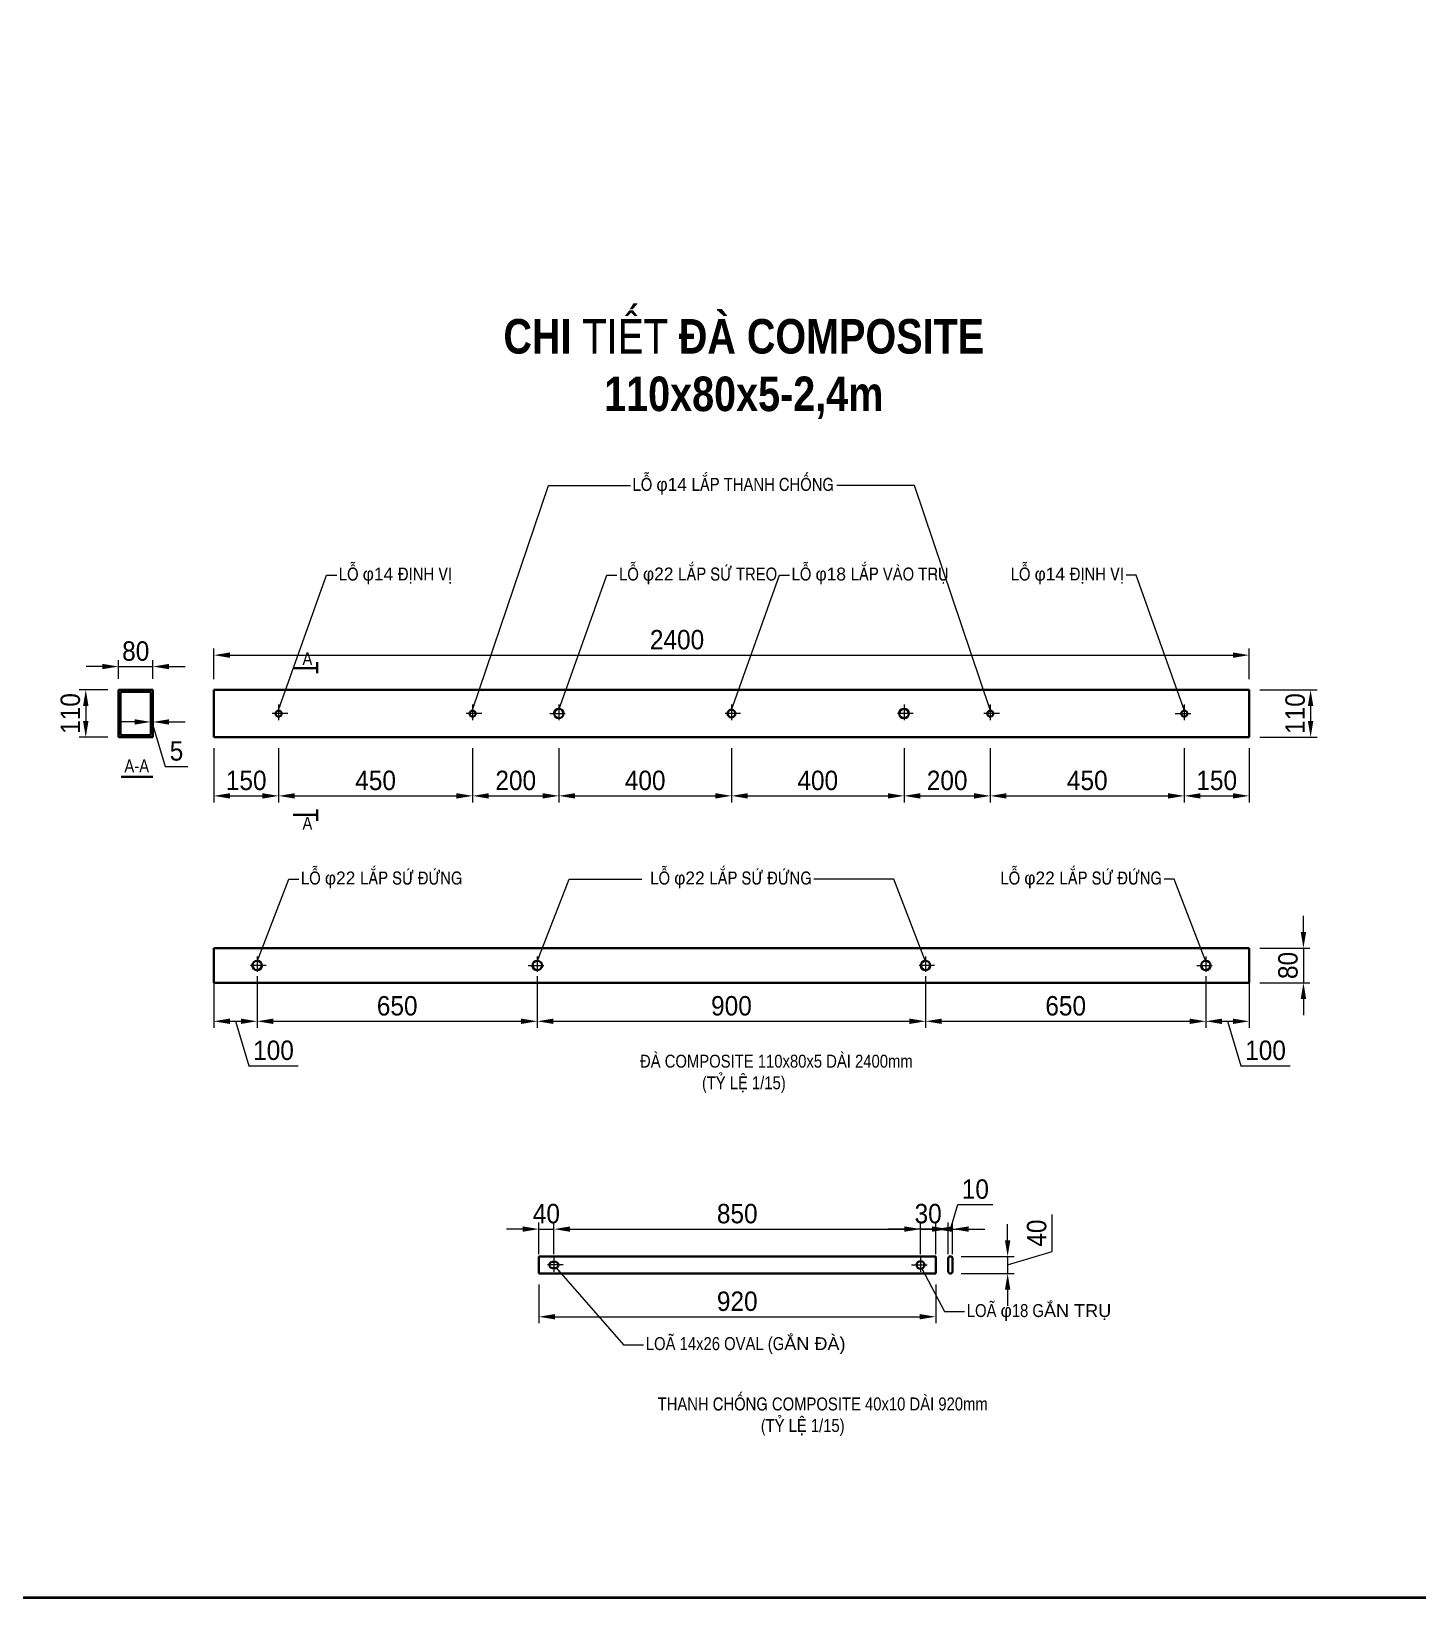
# Model space of a CAD drawing. Header units: millimetres. Extents: x 330554 to 656471, y 11007 to 130943.
# Drawn here: x 513939 to 520366, y 89055 to 96318 of the extents above; entities that cross this region are included whole.
import ezdxf

# ---------------------------------------------------------------- set-up
doc = ezdxf.new("R2010")
doc.units = ezdxf.units.MM
doc.header["$LTSCALE"] = 6
doc.linetypes.add('ACAD_ISO10W100', pattern=[18, 12, -3, 0, -3])
for name, color, linetype, lineweight in [('DIM', 4, 'Continuous', 13), ('Duongcoban', 4, 'Continuous', 30), ('Netcoban', 4, 'Continuous', 25), ('netlonkhungten', 32, 'Continuous', 35), ('Nettim', 1, 'ACAD_ISO10W100', 5)]:
    doc.layers.add(name, color=color, linetype=linetype, lineweight=lineweight)
doc.styles.get("Standard").update_dxf_attribs({"font": 'VHELVCN.TTF', "height": 120})
doc.styles.add('VNI-HELVE', font='VHELVEN.TTF', dxfattribs={"width": 0.9})
doc.dimstyles.new('D50', dxfattribs={"dimtxt": 60, "dimasz": 75, "dimexe": 30, "dimexo": 50, "dimgap": 25, "dimtad": 1, "dimdec": 0, "dimdsep": 46, "dimtxsty": 'VNI-HELVE', "dimcen": 0, "dimclrd": 256, "dimclre": 256, "dimclrt": 7, "dimadec": 0, "dimazin": 0, "dimtfac": 1, "dimtdec": 0, "dimtmove": 1, "dimatfit": 3, "dimfxl": 1, "dimtolj": 1, "dimtzin": 0, "dimlwd": -1, "dimlwe": -1, "dimarcsym": 0})
doc.dimstyles.new('ISO-30', dxfattribs={"dimtxt": 60, "dimasz": 20, "dimexe": 20, "dimexo": 20, "dimgap": 10, "dimtad": 1, "dimtoh": 1, "dimdec": 0, "dimrnd": 1, "dimtxsty": 'Standard', "dimcen": 25, "dimclrd": 7, "dimclre": 7, "dimadec": 0, "dimazin": 0, "dimtfac": 1, "dimtdec": 0, "dimtmove": 0, "dimatfit": 3, "dimfxl": 1, "dimlwd": 0, "dimlwe": 0, "dimarcsym": 0})

# ---------------------------------------------------------------- blocks, each defined once
blk = doc.blocks.new('*D67')
at = {"layer": 'Defpoints', "color": 0, "transparency": 16777216}
for p in [(519584.9, 92066.6), (519584.9, 91906.6), (519836.6, 91906.6)]:
    blk.add_point(p, dxfattribs=at)
at = {"layer": 'DIM', "transparency": 16777216}
for p, q in [((519836.6, 92141.6), (519836.6, 92216.6)), ((519634.9, 92066.6), (519866.6, 92066.6)), ((519836.6, 92066.6), (519836.6, 91906.6)), ((519634.9, 91906.6), (519866.6, 91906.6)), ((519836.6, 91831.6), (519836.6, 91756.6))]:
    blk.add_line(p, q, dxfattribs=at)
for points in [[(519824.1, 92141.6), (519849.1, 92141.6), (519836.6, 92066.6)], [(519824.1, 91831.6), (519849.1, 91831.6), (519836.6, 91906.6)]]:
    blk.add_solid(points, dxfattribs=at)
at = {"layer": 'DIM', "color": 7, "transparency": 16777216, "insert": (519765.3, 91986.6), "char_height": 90, "attachment_point": 5, "rotation": 90, "style": 'VNI-HELVE'}
blk.add_mtext('\\A1;80', dxfattribs=at)
blk = doc.blocks.new('*D68')
at = {"layer": 'Defpoints', "color": 0, "transparency": 16777216}
for p in [(519584.9, 93264.7), (519584.9, 93044.7), (519869.8, 93044.7)]:
    blk.add_point(p, dxfattribs=at)
at = {"layer": 'DIM', "transparency": 16777216}
for p, q in [((519634.9, 93264.7), (519899.8, 93264.7)), ((519869.8, 93189.7), (519869.8, 93119.7)), ((519634.9, 93044.7), (519899.8, 93044.7))]:
    blk.add_line(p, q, dxfattribs=at)
for points in [[(519857.3, 93189.7), (519882.3, 93189.7), (519869.8, 93264.7)], [(519857.3, 93119.7), (519882.3, 93119.7), (519869.8, 93044.7)]]:
    blk.add_solid(points, dxfattribs=at)
at = {"layer": 'DIM', "color": 7, "transparency": 16777216, "insert": (519798.5, 93154.7), "char_height": 90, "attachment_point": 5, "rotation": 90, "style": 'VNI-HELVE'}
blk.add_mtext('\\A1;110', dxfattribs=at)
blk = doc.blocks.new('*D69')
at = {"layer": 'Defpoints', "color": 0, "transparency": 16777216}
for p in [(519384.1, 91986.6), (519584.9, 91986.6), (519584.9, 91727.8)]:
    blk.add_point(p, dxfattribs=at)
at = {"layer": 'DIM', "transparency": 16777216}
for p, q in [((519384.1, 91936.6), (519384.1, 91697.8)), ((519584.9, 91936.6), (519584.9, 91697.8)), ((519459.1, 91727.8), (519509.9, 91727.8)), ((519484.5, 91727.8), (519546.3, 91521.5)), ((519546.3, 91521.5), (519775.7, 91521.5))]:
    blk.add_line(p, q, dxfattribs=at)
for points in [[(519459.1, 91740.3), (519459.1, 91715.3), (519384.1, 91727.8)], [(519509.9, 91740.3), (519509.9, 91715.3), (519584.9, 91727.8)]]:
    blk.add_solid(points, dxfattribs=at)
at = {"layer": 'DIM', "color": 7, "transparency": 16777216, "insert": (519661, 91592.8), "char_height": 90, "attachment_point": 5, "style": 'VNI-HELVE'}
blk.add_mtext('\\A1;100', dxfattribs=at)
blk = doc.blocks.new('*D70')
at = {"layer": 'Defpoints', "color": 0, "transparency": 16777216}
for p in [(518084.9, 91986.6), (519384.1, 91986.6), (519384.1, 91727.8)]:
    blk.add_point(p, dxfattribs=at)
at = {"layer": 'DIM', "transparency": 16777216}
for p, q in [((518084.9, 91936.6), (518084.9, 91697.8)), ((519384.1, 91936.6), (519384.1, 91697.8)), ((518159.9, 91727.8), (519309.1, 91727.8))]:
    blk.add_line(p, q, dxfattribs=at)
for points in [[(518159.9, 91740.3), (518159.9, 91715.3), (518084.9, 91727.8)], [(519309.1, 91740.3), (519309.1, 91715.3), (519384.1, 91727.8)]]:
    blk.add_solid(points, dxfattribs=at)
at = {"layer": 'DIM', "color": 7, "transparency": 16777216, "insert": (518734.5, 91799.1), "char_height": 90, "attachment_point": 5, "style": 'VNI-HELVE'}
blk.add_mtext('\\A1;650', dxfattribs=at)
blk = doc.blocks.new('*D71')
at = {"layer": 'Defpoints', "color": 0, "transparency": 16777216}
for p in [(516284.9, 91986.6), (518084.9, 91986.6), (518084.9, 91727.8)]:
    blk.add_point(p, dxfattribs=at)
at = {"layer": 'DIM', "transparency": 16777216}
for p, q in [((516284.9, 91936.6), (516284.9, 91697.8)), ((518084.9, 91936.6), (518084.9, 91697.8)), ((516359.9, 91727.8), (518009.9, 91727.8))]:
    blk.add_line(p, q, dxfattribs=at)
for points in [[(516359.9, 91740.3), (516359.9, 91715.3), (516284.9, 91727.8)], [(518009.9, 91740.3), (518009.9, 91715.3), (518084.9, 91727.8)]]:
    blk.add_solid(points, dxfattribs=at)
at = {"layer": 'DIM', "color": 7, "transparency": 16777216, "insert": (517184.9, 91799.1), "char_height": 90, "attachment_point": 5, "style": 'VNI-HELVE'}
blk.add_mtext('\\A1;900', dxfattribs=at)
blk = doc.blocks.new('*D72')
at = {"layer": 'Defpoints', "color": 0, "transparency": 16777216}
for p in [(514985.7, 91986.6), (516284.9, 91986.6), (516284.9, 91727.8)]:
    blk.add_point(p, dxfattribs=at)
at = {"layer": 'DIM', "transparency": 16777216}
for p, q in [((514985.7, 91936.6), (514985.7, 91697.8)), ((516284.9, 91936.6), (516284.9, 91697.8)), ((515060.7, 91727.8), (516209.9, 91727.8))]:
    blk.add_line(p, q, dxfattribs=at)
for points in [[(515060.7, 91740.3), (515060.7, 91715.3), (514985.7, 91727.8)], [(516209.9, 91740.3), (516209.9, 91715.3), (516284.9, 91727.8)]]:
    blk.add_solid(points, dxfattribs=at)
at = {"layer": 'DIM', "color": 7, "transparency": 16777216, "insert": (515635.3, 91799.1), "char_height": 90, "attachment_point": 5, "style": 'VNI-HELVE'}
blk.add_mtext('\\A1;650', dxfattribs=at)
blk = doc.blocks.new('*D73')
at = {"layer": 'Defpoints', "color": 0, "transparency": 16777216}
for p in [(514784.9, 91986.6), (514985.7, 91986.6), (514985.7, 91727.8)]:
    blk.add_point(p, dxfattribs=at)
at = {"layer": 'DIM', "transparency": 16777216}
for p, q in [((514784.9, 91936.6), (514784.9, 91697.8)), ((514985.7, 91936.6), (514985.7, 91697.8)), ((514859.9, 91727.8), (514910.7, 91727.8)), ((514885.3, 91727.8), (514947.1, 91521.5)), ((514947.1, 91521.5), (515176.5, 91521.5))]:
    blk.add_line(p, q, dxfattribs=at)
for points in [[(514859.9, 91740.3), (514859.9, 91715.3), (514784.9, 91727.8)], [(514910.7, 91740.3), (514910.7, 91715.3), (514985.7, 91727.8)]]:
    blk.add_solid(points, dxfattribs=at)
at = {"layer": 'DIM', "color": 7, "transparency": 16777216, "insert": (515061.8, 91592.8), "char_height": 90, "attachment_point": 5, "style": 'VNI-HELVE'}
blk.add_mtext('\\A1;100', dxfattribs=at)
blk = doc.blocks.new('*D74')
at = {"layer": 'Defpoints', "color": 0, "transparency": 16777216}
for p in [(519284.1, 93044.7), (519584.9, 93044.7), (519584.9, 92773)]:
    blk.add_point(p, dxfattribs=at)
at = {"layer": 'DIM', "transparency": 16777216}
for p, q in [((519284.1, 92994.7), (519284.1, 92743)), ((519584.9, 92994.7), (519584.9, 92743)), ((519359.1, 92773), (519509.9, 92773))]:
    blk.add_line(p, q, dxfattribs=at)
for points in [[(519359.1, 92785.5), (519359.1, 92760.5), (519284.1, 92773)], [(519509.9, 92785.5), (519509.9, 92760.5), (519584.9, 92773)]]:
    blk.add_solid(points, dxfattribs=at)
at = {"layer": 'DIM', "color": 7, "transparency": 16777216, "insert": (519434.5, 92844.2), "char_height": 90, "attachment_point": 5, "style": 'VNI-HELVE'}
blk.add_mtext('\\A1;150', dxfattribs=at)
blk = doc.blocks.new('*D75')
at = {"layer": 'Defpoints', "color": 0, "transparency": 16777216}
for p in [(518384.9, 93044.7), (519284.1, 93044.7), (519284.1, 92773)]:
    blk.add_point(p, dxfattribs=at)
at = {"layer": 'DIM', "transparency": 16777216}
for p, q in [((518384.9, 92994.7), (518384.9, 92743)), ((519284.1, 92994.7), (519284.1, 92743)), ((518459.9, 92773), (519209.1, 92773))]:
    blk.add_line(p, q, dxfattribs=at)
for points in [[(518459.9, 92785.5), (518459.9, 92760.5), (518384.9, 92773)], [(519209.1, 92785.5), (519209.1, 92760.5), (519284.1, 92773)]]:
    blk.add_solid(points, dxfattribs=at)
at = {"layer": 'DIM', "color": 7, "transparency": 16777216, "insert": (518834.5, 92844.2), "char_height": 90, "attachment_point": 5, "style": 'VNI-HELVE'}
blk.add_mtext('\\A1;450', dxfattribs=at)
blk = doc.blocks.new('*D76')
at = {"layer": 'Defpoints', "color": 0, "transparency": 16777216}
for p in [(517984.9, 93044.7), (518384.9, 93044.7), (518384.9, 92773)]:
    blk.add_point(p, dxfattribs=at)
at = {"layer": 'DIM', "transparency": 16777216}
for p, q in [((517984.9, 92994.7), (517984.9, 92743)), ((518384.9, 92994.7), (518384.9, 92743)), ((518059.9, 92773), (518309.9, 92773))]:
    blk.add_line(p, q, dxfattribs=at)
for points in [[(518059.9, 92785.5), (518059.9, 92760.5), (517984.9, 92773)], [(518309.9, 92785.5), (518309.9, 92760.5), (518384.9, 92773)]]:
    blk.add_solid(points, dxfattribs=at)
at = {"layer": 'DIM', "color": 7, "transparency": 16777216, "insert": (518184.9, 92844.2), "char_height": 90, "attachment_point": 5, "style": 'VNI-HELVE'}
blk.add_mtext('\\A1;200', dxfattribs=at)
blk = doc.blocks.new('*D77')
at = {"layer": 'Defpoints', "color": 0, "transparency": 16777216}
for p in [(517184.9, 93044.7), (517984.9, 93044.7), (517984.9, 92773)]:
    blk.add_point(p, dxfattribs=at)
at = {"layer": 'DIM', "transparency": 16777216}
for p, q in [((517184.9, 92994.7), (517184.9, 92743)), ((517984.9, 92994.7), (517984.9, 92743)), ((517259.9, 92773), (517909.9, 92773))]:
    blk.add_line(p, q, dxfattribs=at)
for points in [[(517259.9, 92785.5), (517259.9, 92760.5), (517184.9, 92773)], [(517909.9, 92785.5), (517909.9, 92760.5), (517984.9, 92773)]]:
    blk.add_solid(points, dxfattribs=at)
at = {"layer": 'DIM', "color": 7, "transparency": 16777216, "insert": (517584.9, 92844.2), "char_height": 90, "attachment_point": 5, "style": 'VNI-HELVE'}
blk.add_mtext('\\A1;400', dxfattribs=at)
blk = doc.blocks.new('*D78')
at = {"layer": 'Defpoints', "color": 0, "transparency": 16777216}
for p in [(516384.9, 93044.7), (517184.9, 93044.7), (517184.9, 92773)]:
    blk.add_point(p, dxfattribs=at)
at = {"layer": 'DIM', "transparency": 16777216}
for p, q in [((516384.9, 92994.7), (516384.9, 92743)), ((517184.9, 92994.7), (517184.9, 92743)), ((516459.9, 92773), (517109.9, 92773))]:
    blk.add_line(p, q, dxfattribs=at)
for points in [[(516459.9, 92785.5), (516459.9, 92760.5), (516384.9, 92773)], [(517109.9, 92785.5), (517109.9, 92760.5), (517184.9, 92773)]]:
    blk.add_solid(points, dxfattribs=at)
at = {"layer": 'DIM', "color": 7, "transparency": 16777216, "insert": (516784.9, 92844.2), "char_height": 90, "attachment_point": 5, "style": 'VNI-HELVE'}
blk.add_mtext('\\A1;400', dxfattribs=at)
blk = doc.blocks.new('*D79')
at = {"layer": 'Defpoints', "color": 0, "transparency": 16777216}
for p in [(515984.9, 93044.7), (516384.9, 93044.7), (516384.9, 92773)]:
    blk.add_point(p, dxfattribs=at)
at = {"layer": 'DIM', "transparency": 16777216}
for p, q in [((515984.9, 92994.7), (515984.9, 92743)), ((516384.9, 92994.7), (516384.9, 92743)), ((516059.9, 92773), (516309.9, 92773))]:
    blk.add_line(p, q, dxfattribs=at)
for points in [[(516059.9, 92785.5), (516059.9, 92760.5), (515984.9, 92773)], [(516309.9, 92785.5), (516309.9, 92760.5), (516384.9, 92773)]]:
    blk.add_solid(points, dxfattribs=at)
at = {"layer": 'DIM', "color": 7, "transparency": 16777216, "insert": (516184.9, 92844.2), "char_height": 90, "attachment_point": 5, "style": 'VNI-HELVE'}
blk.add_mtext('\\A1;200', dxfattribs=at)
blk = doc.blocks.new('*D80')
at = {"layer": 'Defpoints', "color": 0, "transparency": 16777216}
for p in [(515085.7, 93044.7), (515984.9, 93044.7), (515984.9, 92773)]:
    blk.add_point(p, dxfattribs=at)
at = {"layer": 'DIM', "transparency": 16777216}
for p, q in [((515085.7, 92994.7), (515085.7, 92743)), ((515984.9, 92994.7), (515984.9, 92743)), ((515160.7, 92773), (515909.9, 92773))]:
    blk.add_line(p, q, dxfattribs=at)
for points in [[(515160.7, 92785.5), (515160.7, 92760.5), (515085.7, 92773)], [(515909.9, 92785.5), (515909.9, 92760.5), (515984.9, 92773)]]:
    blk.add_solid(points, dxfattribs=at)
at = {"layer": 'DIM', "color": 7, "transparency": 16777216, "insert": (515535.3, 92844.2), "char_height": 90, "attachment_point": 5, "style": 'VNI-HELVE'}
blk.add_mtext('\\A1;450', dxfattribs=at)
blk = doc.blocks.new('*D81')
at = {"layer": 'Defpoints', "color": 0, "transparency": 16777216}
for p in [(514784.9, 93044.7), (515085.7, 93044.7), (515085.7, 92773)]:
    blk.add_point(p, dxfattribs=at)
at = {"layer": 'DIM', "transparency": 16777216}
for p, q in [((514784.9, 92994.7), (514784.9, 92743)), ((515085.7, 92994.7), (515085.7, 92743)), ((514859.9, 92773), (515010.7, 92773))]:
    blk.add_line(p, q, dxfattribs=at)
for points in [[(514859.9, 92785.5), (514859.9, 92760.5), (514784.9, 92773)], [(515010.7, 92785.5), (515010.7, 92760.5), (515085.7, 92773)]]:
    blk.add_solid(points, dxfattribs=at)
at = {"layer": 'DIM', "color": 7, "transparency": 16777216, "insert": (514935.3, 92844.2), "char_height": 90, "attachment_point": 5, "style": 'VNI-HELVE'}
blk.add_mtext('\\A1;150', dxfattribs=at)
blk = doc.blocks.new('*D82')
at = {"layer": 'Defpoints', "color": 0, "transparency": 16777216}
for p in [(516291.8, 90557.8), (518131.8, 90557.8), (518131.8, 90357.8)]:
    blk.add_point(p, dxfattribs=at)
at = {"layer": 'DIM', "transparency": 16777216}
for p, q in [((516291.8, 90507.8), (516291.8, 90327.8)), ((518131.8, 90507.8), (518131.8, 90327.8)), ((516366.8, 90357.8), (518056.8, 90357.8))]:
    blk.add_line(p, q, dxfattribs=at)
for points in [[(516366.8, 90370.3), (516366.8, 90345.3), (516291.8, 90357.8)], [(518056.8, 90370.3), (518056.8, 90345.3), (518131.8, 90357.8)]]:
    blk.add_solid(points, dxfattribs=at)
at = {"layer": 'DIM', "color": 7, "transparency": 16777216, "insert": (517211.8, 90429.1), "char_height": 90, "attachment_point": 5, "style": 'VNI-HELVE'}
blk.add_mtext('\\A1;920', dxfattribs=at)
blk = doc.blocks.new('*D83')
at = {"layer": 'Defpoints', "color": 0, "transparency": 16777216}
for p in [(518199.9, 90637.8), (518199.9, 90557.8), (518465.3, 90557.8)]:
    blk.add_point(p, dxfattribs=at)
at = {"layer": 'DIM', "transparency": 16777216}
for p, q in [((518465.3, 90712.8), (518465.3, 90787.8)), ((518671.5, 90659.7), (518671.5, 90831.5)), ((518465.3, 90597.8), (518671.5, 90659.7)), ((518249.9, 90637.8), (518495.3, 90637.8)), ((518465.3, 90637.8), (518465.3, 90557.8)), ((518465.3, 90637.8), (518465.3, 90557.8)), ((518249.9, 90557.8), (518495.3, 90557.8)), ((518465.3, 90482.8), (518465.3, 90407.8))]:
    blk.add_line(p, q, dxfattribs=at)
for points in [[(518452.8, 90712.8), (518477.8, 90712.8), (518465.3, 90637.8)], [(518452.8, 90482.8), (518477.8, 90482.8), (518465.3, 90557.8)]]:
    blk.add_solid(points, dxfattribs=at)
at = {"layer": 'DIM', "color": 7, "transparency": 16777216, "insert": (518600.3, 90745.6), "char_height": 90, "attachment_point": 5, "rotation": 90, "style": 'VNI-HELVE'}
blk.add_mtext('\\A1;40', dxfattribs=at)
blk = doc.blocks.new('*D84')
at = {"layer": 'Defpoints', "color": 0, "transparency": 16777216}
for p in [(518209.9, 90764.2), (518189.9, 90597.8), (518209.9, 90597.8)]:
    blk.add_point(p, dxfattribs=at)
at = {"layer": 'DIM', "transparency": 16777216}
for p, q in [((518199.9, 90764.2), (518234, 90877.9)), ((518234, 90877.9), (518397.3, 90877.9)), ((518189.9, 90647.8), (518189.9, 90794.2)), ((518209.9, 90647.8), (518209.9, 90794.2)), ((518114.9, 90764.2), (518039.9, 90764.2)), ((518189.9, 90764.2), (518209.9, 90764.2)), ((518189.9, 90764.2), (518209.9, 90764.2)), ((518284.9, 90764.2), (518359.9, 90764.2))]:
    blk.add_line(p, q, dxfattribs=at)
for points in [[(518114.9, 90776.7), (518114.9, 90751.7), (518189.9, 90764.2)], [(518284.9, 90776.7), (518284.9, 90751.7), (518209.9, 90764.2)]]:
    blk.add_solid(points, dxfattribs=at)
at = {"layer": 'DIM', "color": 7, "transparency": 16777216, "insert": (518315.6, 90949.2), "char_height": 90, "attachment_point": 5, "style": 'VNI-HELVE'}
blk.add_mtext('\\A1;10', dxfattribs=at)
blk = doc.blocks.new('*D85')
at = {"layer": 'Defpoints', "color": 0, "transparency": 16777216}
for p in [(518131.8, 90764.2), (518061.7, 90597.8), (518131.8, 90597.8)]:
    blk.add_point(p, dxfattribs=at)
at = {"layer": 'DIM', "transparency": 16777216}
for p, q in [((518061.7, 90647.8), (518061.7, 90794.2)), ((518131.8, 90647.8), (518131.8, 90794.2)), ((517986.7, 90764.2), (517911.7, 90764.2)), ((518061.7, 90764.2), (518131.8, 90764.2)), ((518206.8, 90764.2), (518281.8, 90764.2))]:
    blk.add_line(p, q, dxfattribs=at)
for points in [[(517986.7, 90776.7), (517986.7, 90751.7), (518061.7, 90764.2)], [(518206.8, 90776.7), (518206.8, 90751.7), (518131.8, 90764.2)]]:
    blk.add_solid(points, dxfattribs=at)
at = {"layer": 'DIM', "color": 7, "transparency": 16777216, "insert": (518096.8, 90835.4), "char_height": 90, "attachment_point": 5, "style": 'VNI-HELVE'}
blk.add_mtext('\\A1;30', dxfattribs=at)
blk = doc.blocks.new('*D86')
at = {"layer": 'Defpoints', "color": 0, "transparency": 16777216}
for p in [(518061.7, 90764.2), (516362, 90597.8), (518061.7, 90597.8)]:
    blk.add_point(p, dxfattribs=at)
at = {"layer": 'DIM', "transparency": 16777216}
for p, q in [((516362, 90647.8), (516362, 90794.2)), ((518061.7, 90647.8), (518061.7, 90794.2)), ((516437, 90764.2), (517986.7, 90764.2))]:
    blk.add_line(p, q, dxfattribs=at)
for points in [[(516437, 90776.7), (516437, 90751.7), (516362, 90764.2)], [(517986.7, 90776.7), (517986.7, 90751.7), (518061.7, 90764.2)]]:
    blk.add_solid(points, dxfattribs=at)
at = {"layer": 'DIM', "color": 7, "transparency": 16777216, "insert": (517211.8, 90835.4), "char_height": 90, "attachment_point": 5, "style": 'VNI-HELVE'}
blk.add_mtext('\\A1;850', dxfattribs=at)
blk = doc.blocks.new('*D87')
at = {"layer": 'Defpoints', "color": 0, "transparency": 16777216}
for p in [(516362, 90764.2), (516291.8, 90597.8), (516362, 90597.8)]:
    blk.add_point(p, dxfattribs=at)
at = {"layer": 'DIM', "transparency": 16777216}
for p, q in [((516291.8, 90647.8), (516291.8, 90794.2)), ((516362, 90647.8), (516362, 90794.2)), ((516216.8, 90764.2), (516141.8, 90764.2)), ((516291.8, 90764.2), (516362, 90764.2)), ((516437, 90764.2), (516512, 90764.2))]:
    blk.add_line(p, q, dxfattribs=at)
for points in [[(516216.8, 90776.7), (516216.8, 90751.7), (516291.8, 90764.2)], [(516437, 90776.7), (516437, 90751.7), (516362, 90764.2)]]:
    blk.add_solid(points, dxfattribs=at)
at = {"layer": 'DIM', "color": 7, "transparency": 16777216, "insert": (516326.9, 90835.4), "char_height": 90, "attachment_point": 5, "style": 'VNI-HELVE'}
blk.add_mtext('\\A1;40', dxfattribs=at)
blk = doc.blocks.new('*D88')
at = {"layer": 'Defpoints', "color": 0, "transparency": 16777216}
for p in [(519584.9, 93425.6), (514784.9, 93264.7), (519584.9, 93264.7)]:
    blk.add_point(p, dxfattribs=at)
at = {"layer": 'DIM', "transparency": 16777216}
for p, q in [((514784.9, 93314.7), (514784.9, 93455.6)), ((514859.9, 93425.6), (519509.9, 93425.6)), ((519584.9, 93314.7), (519584.9, 93455.6))]:
    blk.add_line(p, q, dxfattribs=at)
for points in [[(514859.9, 93438.1), (514859.9, 93413.1), (514784.9, 93425.6)], [(519509.9, 93438.1), (519509.9, 93413.1), (519584.9, 93425.6)]]:
    blk.add_solid(points, dxfattribs=at)
at = {"layer": 'DIM', "color": 7, "transparency": 16777216, "insert": (516932.6, 93496.8), "char_height": 90, "attachment_point": 5, "style": 'VNI-HELVE'}
blk.add_mtext('\\A1;2400', dxfattribs=at)
blk = doc.blocks.new('*D89')
at = {"layer": 'Defpoints', "color": 0, "transparency": 16777216}
for p in [(514343.1, 93265), (514191.6, 93045), (514343.1, 93045)]:
    blk.add_point(p, dxfattribs=at)
at = {"layer": 'DIM', "transparency": 16777216}
for p, q in [((514293.1, 93265), (514161.6, 93265)), ((514191.6, 93190), (514191.6, 93120)), ((514293.1, 93045), (514161.6, 93045))]:
    blk.add_line(p, q, dxfattribs=at)
for points in [[(514179.1, 93190), (514204.1, 93190), (514191.6, 93265)], [(514179.1, 93120), (514204.1, 93120), (514191.6, 93045)]]:
    blk.add_solid(points, dxfattribs=at)
at = {"layer": 'DIM', "color": 7, "transparency": 16777216, "insert": (514120.3, 93155), "char_height": 90, "attachment_point": 5, "rotation": 90, "style": 'VNI-HELVE'}
blk.add_mtext('\\A1;110', dxfattribs=at)
blk = doc.blocks.new('*D90')
at = {"layer": 'Defpoints', "color": 0, "transparency": 16777216}
for p in [(514503.1, 93372.7), (514343.1, 93265), (514503.1, 93265)]:
    blk.add_point(p, dxfattribs=at)
at = {"layer": 'DIM', "transparency": 16777216}
for p, q in [((514343.1, 93315), (514343.1, 93402.7)), ((514503.1, 93315), (514503.1, 93402.7)), ((514268.1, 93372.7), (514193.1, 93372.7)), ((514343.1, 93372.7), (514503.1, 93372.7)), ((514578.1, 93372.7), (514653.1, 93372.7))]:
    blk.add_line(p, q, dxfattribs=at)
for points in [[(514268.1, 93385.2), (514268.1, 93360.2), (514343.1, 93372.7)], [(514578.1, 93385.2), (514578.1, 93360.2), (514503.1, 93372.7)]]:
    blk.add_solid(points, dxfattribs=at)
at = {"layer": 'DIM', "color": 7, "transparency": 16777216, "insert": (514423.1, 93444), "char_height": 90, "attachment_point": 5, "style": 'VNI-HELVE'}
blk.add_mtext('\\A1;80', dxfattribs=at)
blk = doc.blocks.new('*D91')
at = {"layer": 'Defpoints', "color": 0, "transparency": 16777216}
for p in [(514493.1, 93155), (514503.1, 93155), (514503.1, 93115.9)]:
    blk.add_point(p, dxfattribs=at)
at = {"layer": 'DIM', "transparency": 16777216}
for p, q in [((514418.1, 93115.9), (514343.1, 93115.9)), ((514493.1, 93115.9), (514503.1, 93115.9)), ((514493.1, 93115.9), (514503.1, 93115.9)), ((514498.1, 93115.9), (514560, 92909.7)), ((514578.1, 93115.9), (514653.1, 93115.9)), ((514493.1, 93105), (514493.1, 93085.9)), ((514503.1, 93105), (514503.1, 93085.9)), ((514560, 92909.7), (514664.4, 92909.7))]:
    blk.add_line(p, q, dxfattribs=at)
for points in [[(514418.1, 93128.4), (514418.1, 93103.4), (514493.1, 93115.9)], [(514578.1, 93128.4), (514578.1, 93103.4), (514503.1, 93115.9)]]:
    blk.add_solid(points, dxfattribs=at)
at = {"layer": 'DIM', "color": 7, "transparency": 16777216, "insert": (514612.2, 92980.9), "char_height": 90, "attachment_point": 5, "style": 'VNI-HELVE'}
blk.add_mtext('\\A1;5', dxfattribs=at)

msp = doc.modelspace()

# ---------------------------------------------------------------- hatches: boundary and pattern name
at = {"layer": 'Duongcoban'}
h = msp.add_hatch(color=6, dxfattribs=at)
h.paths.add_polyline_path([(514503.126, 93264.999), (514343.126, 93264.999), (514343.126, 93044.999), (514503.126, 93044.999)])
h.paths.add_polyline_path([(514353.126, 93255.049), (514493.126, 93255.049), (514493.126, 93055.049), (514353.126, 93055.049)], flags=16)

# ---------------------------------------------------------------- linework, layer by layer
for p, q in [((515153.305, 93365.877), (515264.875, 93365.877)), ((515264.875, 93342.153), (515264.875, 93393.466)), ((514355.586, 92861.78), (514502.094, 92861.78)), ((515153.305, 92685.485), (515264.875, 92685.485)), ((515264.875, 92709.209), (515264.875, 92657.896)), ((516355.011, 90611.782), (516369.011, 90611.782)), ((516355.011, 90583.782), (516369.011, 90583.782))]:
    msp.add_line(p, q, dxfattribs=at)
at = {"layer": 'Duongcoban', "color": 6}
for p, q in [((514503.126, 93264.999), (514343.126, 93264.999)), ((514343.126, 93264.999), (514343.126, 93044.999)), ((514503.126, 93044.999), (514503.126, 93264.999)), ((514784.861, 93044.661), (514784.861, 93264.661)), ((514784.861, 93264.661), (519584.861, 93264.661)), ((519584.861, 93264.661), (519584.861, 93044.661)), ((514353.126, 93055.049), (514353.126, 93255.049)), ((514353.126, 93255.049), (514493.126, 93255.049)), ((514493.126, 93255.049), (514493.126, 93055.049)), ((514343.126, 93044.999), (514503.126, 93044.999)), ((514493.126, 93055.049), (514353.126, 93055.049)), ((519584.861, 93044.661), (514784.861, 93044.661)), ((514784.861, 91906.59), (514784.861, 92066.59)), ((514784.861, 92066.59), (519584.861, 92066.59)), ((519584.861, 92066.59), (519584.861, 91906.59)), ((519584.861, 91906.59), (514784.861, 91906.59)), ((516291.848, 90557.782), (516291.848, 90637.782)), ((516291.848, 90637.782), (518131.848, 90637.782)), ((518131.848, 90637.782), (518131.848, 90557.782)), ((518189.891, 90627.782), (518189.891, 90567.782)), ((518209.891, 90567.782), (518209.891, 90627.782)), ((518131.848, 90557.782), (516291.848, 90557.782))]:
    msp.add_line(p, q, dxfattribs=at)
at = {"layer": 'Duongcoban'}
for centre, radius in [((515085.658, 93154.661), 14), ((515984.861, 93154.661), 14), ((516384.861, 93154.661), 22), ((517184.861, 93154.661), 18), ((517984.861, 93154.661), 22), ((518384.861, 93154.661), 14), ((519284.064, 93154.661), 14), ((514985.658, 91986.59), 22), ((516284.861, 91986.59), 22), ((518084.861, 91986.59), 22), ((519384.064, 91986.59), 22), ((518061.686, 90597.782), 18)]:
    msp.add_circle(centre, radius, dxfattribs=at)
for centre, start, end in [((516355.011, 90597.782), 90, 270), ((516369.011, 90597.782), 270, 90)]:
    msp.add_arc(centre, 14, start, end, dxfattribs=at)
at = {"layer": 'Duongcoban', "color": 6}
for centre, start, end in [((518199.891, 90627.782), 0, 180), ((518199.891, 90567.782), 180, 0)]:
    msp.add_arc(centre, 10, start, end, dxfattribs=at)
at = {"layer": 'netlonkhungten'}
msp.add_lwpolyline([(508157.931, 103986.677), (528770.463, 103986.677), (528770.463, 89055.161), (508157.931, 89055.161)], close=True, dxfattribs=at)
at = {"layer": 'Nettim'}
for p, q in [((515085.658, 93196.804), (515085.658, 93112.518)), ((515984.861, 93196.804), (515984.861, 93112.518)), ((516384.861, 93196.804), (516384.861, 93112.518)), ((517184.861, 93196.804), (517184.861, 93112.518)), ((517984.861, 93196.804), (517984.861, 93112.518)), ((518384.861, 93196.804), (518384.861, 93112.518)), ((519284.064, 93196.804), (519284.064, 93112.518)), ((515127.801, 93154.661), (515043.515, 93154.661)), ((516027.004, 93154.661), (515942.718, 93154.661)), ((516342.718, 93154.661), (516427.004, 93154.661)), ((517227.004, 93154.661), (517142.718, 93154.661)), ((518027.004, 93154.661), (517942.718, 93154.661)), ((518427.004, 93154.661), (518342.718, 93154.661)), ((519241.921, 93154.661), (519326.207, 93154.661)), ((514985.658, 92028.733), (514985.658, 91944.447)), ((516284.861, 92028.733), (516284.861, 91944.447)), ((518084.861, 92028.733), (518084.861, 91944.447)), ((519384.064, 92028.733), (519384.064, 91944.447)), ((515027.801, 91986.59), (514943.515, 91986.59)), ((516242.718, 91986.59), (516327.004, 91986.59)), ((518127.004, 91986.59), (518042.718, 91986.59)), ((519341.921, 91986.59), (519426.207, 91986.59)), ((516404.154, 90597.782), (516319.868, 90597.782)), ((516362.011, 90637.782), (516362.011, 90557.782)), ((518019.543, 90597.782), (518103.829, 90597.782)), ((518061.686, 90637.782), (518061.686, 90557.782))]:
    msp.add_line(p, q, dxfattribs=at)

# ---------------------------------------------------------------- texts
at = {"layer": 'Netcoban', "insert": (517242.008, 94752.563), "char_height": 160, "width": 3284.65373, "attachment_point": 5}
msp.add_mtext('{\\fVNI-Helve-Condense|b1|i0|c0|p2;CHI TIEÁT ÑAØ COMPOSITE 110x80x5-2,4m}', dxfattribs=at)
at = {"layer": 'Netcoban', "char_height": 60}
for s, insert, attachment_point in [('LOÃ {\\fSymbol|b0|i0|c2|p16;\\C7;f14 }LAÉP THANH CHOÁNG', (516726.539, 94247.427), 1), ('LOÃ {\\fSymbol|b0|i0|c2|p16;\\C7;f14 }ÑÒNH VÒ', (515364.868, 93831.707), 1), ('LOÃ {\\fSymbol|b0|i0|c2|p16;\\C7;f22 }LAÉP SÖÙ TREO', (516664.071, 93831.707), 1), ('LOÃ {\\fSymbol|b0|i0|c2|p16;\\C7;f18 }LAÉP VAØO TRUÏ', (517464.071, 93831.707), 1), ('LOÃ {\\fSymbol|b0|i0|c2|p16;\\C7;f14 }ÑÒNH VÒ', (519004.854, 93831.707), 3), ('A', (515196.215, 93439.274), 1), ('A-A', (514370.609, 92941.837), 1), ('A', (515196.215, 92675.559), 1), ('LOÃ {\\fSymbol|b0|i0|c2|p16;\\C7;f22 }LAÉP SÖÙ ÑÖÙNG', (515189.292, 92422.142), 1), ('LOÃ {\\fSymbol|b0|i0|c2|p16;\\C7;f22 }LAÉP SÖÙ ÑÖÙNG', (517557.297, 92422.142), 3), ('LOÃ {\\fSymbol|b0|i0|c2|p16;\\C7;f22 }LAÉP SÖÙ ÑÖÙNG', (519180.43, 92422.142), 3), ('ÑAØ COMPOSITE 110x80x5 DAØI 2400mm\\P               (TYÛ LEÄ 1/15)', (516760.949, 91572.81), 1), ('LOÃ {\\fSymbol|b0|i0|c2|p16;\\C7;f\\fVNI-Helve-Condense|b0|i0|c0|p0;\\C4;18 G\\fArial|b0|i0|c0|p32;ẮN TRỤ}', (518275.912, 90416.418), 1), ('LOÃ 14x26 OVAL (G{\\fArial|b0|i0|c0|p32;ẮN \\fArial|b0|i0|c238|p32;Đ\\fArial|b0|i0|c0|p32;À)}', (516787.868, 90263.111), 1), ('THANH CHOÁNG COMPOSITE 40x10 DAØI 920mm\\P                         (TYÛ LEÄ 1/15)', (516842.723, 89983.467), 1)]:
    msp.add_mtext(s, dxfattribs=dict(at, insert=insert, attachment_point=attachment_point))

# ---------------------------------------------------------------- dimensions: what is measured, and where the dimension line sits
at = {"layer": 'DIM'}
for base, p1, p2, text, picture, middle in [((519584.861, 93425.568), (514784.861, 93264.661), (519584.861, 93264.661), '2400', '*D88', (516932.619, 93425.568)), ((514503.126, 93372.73), (514343.126, 93264.999), (514503.126, 93264.999), '80', '*D90', (514423.126, 93372.73)), ((516362.011, 90764.182), (516291.848, 90597.782), (516362.011, 90597.782), '40', '*D87', (516326.93, 90764.182)), ((518131.848, 90764.182), (518061.686, 90597.782), (518131.848, 90597.782), '30', '*D85', (518096.767, 90764.182))]:
    dim = msp.add_linear_dim(base=base, p1=p1, p2=p2, text=text, dimstyle='D50', override={"dimtxt": 90}, dxfattribs=at)
    dim.commit()
    dim.dimension.update_dxf_attribs({"geometry": picture, "text_midpoint": middle, "dimtype": 160})
for base, p1, p2, text, picture, middle in [((514191.567, 93044.999), (514343.126, 93264.999), (514343.126, 93044.999), '110', '*D89', (514191.567, 93154.999)), ((519869.758, 93044.661), (519584.861, 93264.661), (519584.861, 93044.661), '110', '*D68', (519869.758, 93154.661)), ((519836.603, 91906.59), (519584.861, 92066.59), (519584.861, 91906.59), '80', '*D67', (519836.603, 91986.59))]:
    dim = msp.add_linear_dim(base=base, p1=p1, p2=p2, angle=90, text=text, dimstyle='D50', override={"dimtxt": 90}, dxfattribs=at)
    dim.commit()
    dim.dimension.update_dxf_attribs({"geometry": picture, "text_midpoint": middle, "dimtype": 160})
for base, p1, p2, text, picture, middle in [((514503.126, 93115.948), (514493.126, 93155.049), (514503.126, 93155.049), '5', '*D91', (514585.004, 92980.941)), ((515085.658, 92772.967), (514784.861, 93044.661), (515085.658, 93044.661), '150', '*D81', (514935.259, 92844.22)), ((515984.861, 92772.967), (515085.658, 93044.661), (515984.861, 93044.661), '450', '*D80', (515535.259, 92844.22)), ((516384.861, 92772.967), (515984.861, 93044.661), (516384.861, 93044.661), '200', '*D79', (516184.861, 92844.22)), ((517184.861, 92772.967), (516384.861, 93044.661), (517184.861, 93044.661), '400', '*D78', (516784.861, 92844.22)), ((517984.861, 92772.967), (517184.861, 93044.661), (517984.861, 93044.661), '400', '*D77', (517584.861, 92844.22)), ((518384.861, 92772.967), (517984.861, 93044.661), (518384.861, 93044.661), '200', '*D76', (518184.861, 92844.22)), ((519284.064, 92772.967), (518384.861, 93044.661), (519284.064, 93044.661), '450', '*D75', (518834.462, 92844.22)), ((519584.861, 92772.967), (519284.064, 93044.661), (519584.861, 93044.661), '150', '*D74', (519434.462, 92844.22)), ((514985.658, 91727.807), (514784.861, 91986.59), (514985.658, 91986.59), '100', '*D73', (514972.138, 91592.8)), ((516284.861, 91727.807), (514985.658, 91986.59), (516284.861, 91986.59), '650', '*D72', (515635.259, 91799.061)), ((518084.861, 91727.807), (516284.861, 91986.59), (518084.861, 91986.59), '900', '*D71', (517184.861, 91799.061)), ((519384.064, 91727.807), (518084.861, 91986.59), (519384.064, 91986.59), '650', '*D70', (518734.462, 91799.061)), ((519584.861, 91727.807), (519384.064, 91986.59), (519584.861, 91986.59), '100', '*D69', (519571.34, 91592.8)), ((518209.891, 90764.182), (518189.891, 90597.782), (518209.891, 90597.782), '10', '*D84', (518259.017, 90949.189)), ((518061.686, 90764.182), (516362.011, 90597.782), (518061.686, 90597.782), '850', '*D86', (517211.848, 90835.435)), ((518131.848, 90357.833), (516291.848, 90557.782), (518131.848, 90557.782), '920', '*D82', (517211.848, 90429.087))]:
    dim = msp.add_linear_dim(base=base, p1=p1, p2=p2, text=text, dimstyle='D50', override={"dimtxt": 90}, dxfattribs=at)
    dim.commit()
    dim.dimension.update_dxf_attribs({"geometry": picture, "text_midpoint": middle})
dim = msp.add_linear_dim(base=(518465.276, 90557.782), p1=(518199.891, 90637.782), p2=(518199.891, 90557.782), angle=90, text='40', dimstyle='D50', override={"dimtxt": 90}, dxfattribs=at)
dim.commit()
dim.dimension.update_dxf_attribs({"geometry": '*D83', "text_midpoint": (518600.282, 90684.661)})

# ---------------------------------------------------------------- leaders
at = {"layer": 'Netcoban', "annotation_type": 0, "has_hookline": 1}
for points, hookline_direction, text_width in [([(515984.861, 93172.661), (516336.636, 94212.427), (516716.539, 94212.427)], 0, 924.26), ([(515085.658, 93172.661), (515308.219, 93796.707), (515354.868, 93796.707)], 0, 524.42), ([(516384.861, 93172.661), (516607.421, 93796.707), (516654.071, 93796.707)], 0, 724.1), ([(517184.861, 93172.661), (517407.421, 93796.707), (517454.071, 93796.707)], 0, 703.94), ([(519284.064, 93172.661), (519061.503, 93796.707), (519014.854, 93796.707)], 1, 524.42), ([(514985.658, 92004.59), (515132.643, 92387.142), (515179.292, 92387.142)], 0, 734.66), ([(518084.861, 92004.59), (517937.876, 92387.142), (517567.297, 92387.142)], 1, 734.66), ([(519384.064, 92004.59), (519237.079, 92387.142), (519190.43, 92387.142)], 1, 734.66), ([(516372.118, 90584.131), (516684.898, 90228.111), (516777.868, 90228.111)], 0, 894.17), ([(518067.695, 90580.815), (518172.942, 90381.418), (518265.912, 90381.418)], 0, 618.116)]:
    msp.add_leader(points, dimstyle='ISO-30', override={"dimgap": 10, "dimtad": 0}, dxfattribs=dict(at, hookline_direction=hookline_direction, text_width=text_width))
at = {"layer": 'Netcoban'}
for points in [[(518384.861, 93172.661), (518033.085, 94212.427), (517673.585, 94212.427)], [(516284.861, 92004.59), (516431.846, 92387.142), (516770.085, 92387.142)]]:
    msp.add_leader(points, dimstyle='ISO-30', override={"dimgap": 10, "dimtad": 0}, dxfattribs=at)

doc.saveas('drawing.dxf')
